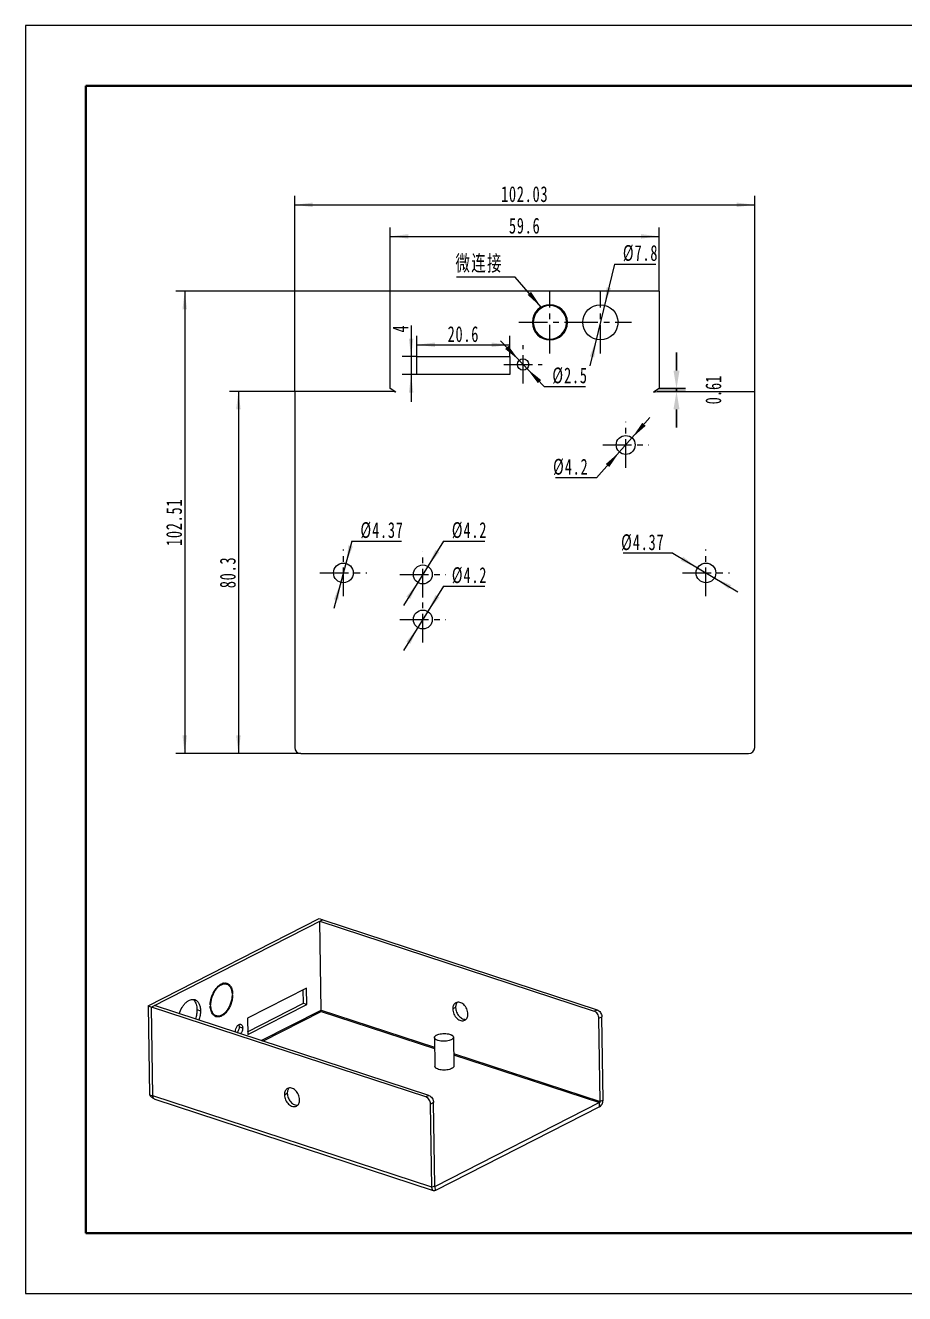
# Model space of a CAD drawing. Header units: millimetres. Extents: x 9574 to 16287, y 1787 to 2670.
# Drawn here: x 9574.3 to 9769.4, y 2386.3 to 2667.5 of the extents above; entities that cross this region are included whole.
import ezdxf

# ---------------------------------------------------------------- set-up
doc = ezdxf.new("R2010")
doc.units = ezdxf.units.MM
doc.header["$LTSCALE"] = 0.5
doc.header["$PDSIZE"] = -5
doc.linetypes.add('CENTERX2', pattern=[20.32, 12.7, -2.54, 2.54, -2.54])
doc.layers.get('0').update_dxf_attribs({"lineweight": 18})
doc.layers.get('Defpoints').update_dxf_attribs({"lineweight": 18})
for name, color, linetype, lineweight in [('中心线层', 1, 'CENTERX2', 15), ('尺寸线层', 3, 'Continuous', 18), ('文字标注', 2, 'Continuous', 18), ('粗实线层', 7, 'Continuous', 35), ('细实线层', 7, 'Continuous', 18)]:
    doc.layers.add(name, color=color, linetype=linetype, lineweight=lineweight)
doc.styles.add('标准', font='', dxfattribs={"width": 0.667})
doc.styles.get('标准').set_extended_font_data('宋体')
doc.dimstyles.new('标准', dxfattribs={"dimtxt": 3.5, "dimasz": 4, "dimexe": 2, "dimexo": 0, "dimtad": 1, "dimdsep": 46, "dimtxsty": '标准', "dimblk": '_CAXARROW', "dimcen": 0, "dimdle": 6, "dimclrd": 1, "dimclre": 1, "dimclrt": 3, "dimazin": 2, "dimtfac": 0.707107, "dimtdec": 3, "dimtmove": 2, "dimatfit": 3, "dimfxl": 1, "dimfrac": 2, "dimtolj": 1, "dimarcsym": 1})

# ---------------------------------------------------------------- blocks, each defined once
blk = doc.blocks.new('$CAXA_FRAME_13B17AC1$')
at = {"layer": '粗实线层'}
for p, q in [((-138.5, 95), (-138.5, -95)), ((138.5, 95), (-138.5, 95)), ((-138.5, -95), (138.5, -95))]:
    blk.add_line(p, q, dxfattribs=at)
at = {"layer": '细实线层'}
for p, q in [((148.5, 105), (-148.5, 105)), ((-148.5, 105), (-148.5, -105)), ((-148.5, -105), (148.5, -105))]:
    blk.add_line(p, q, dxfattribs=at)
blk = doc.blocks.new('*X6')
at = {"layer": '尺寸线层', "transparency": 16777216}
for points in [[(9634.08, 2627.71), (9638.08, 2628.21), (9638.08, 2627.21)], [(9736.1, 2627.71), (9732.1, 2628.21), (9732.1, 2627.21)]]:
    blk.add_hatch(color=1, dxfattribs=at).paths.add_polyline_path(points, flags=0)
at = {"layer": '尺寸线层', "color": 1, "transparency": 16777216}
for p, q in [((9634.08, 2586.34), (9634.08, 2629.71)), ((9736.1, 2586.34), (9736.1, 2629.71)), ((9634.08, 2627.71), (9736.1, 2627.71))]:
    blk.add_line(p, q, dxfattribs=at)
at = {"layer": '尺寸线层', "color": 3, "transparency": 16777216, "insert": (9685.09, 2630.06), "char_height": 3.5, "width": 20.4139, "attachment_point": 5, "line_spacing_factor": 1.15057, "style": '标准'}
blk.add_mtext('\\T1.1;102.03', dxfattribs=at)
blk = doc.blocks.new('_CAXARROW')
blk.add_hatch(color=3).paths.add_polyline_path([(0, 0), (-1, 0.125), (-1, -0.125)], flags=0)
blk = doc.blocks.new('*X7')
at = {"layer": '尺寸线层', "transparency": 16777216}
for points in [[(9655.29, 2620.71), (9659.29, 2621.21), (9659.29, 2620.21)], [(9714.89, 2620.71), (9710.89, 2621.21), (9710.89, 2620.21)]]:
    blk.add_hatch(color=1, dxfattribs=at).paths.add_polyline_path(points, flags=0)
at = {"layer": '尺寸线层', "color": 1, "transparency": 16777216}
for p, q in [((9655.29, 2608.55), (9655.29, 2622.71)), ((9714.89, 2608.55), (9714.89, 2622.71)), ((9655.29, 2620.71), (9714.89, 2620.71))]:
    blk.add_line(p, q, dxfattribs=at)
at = {"layer": '尺寸线层', "color": 3, "transparency": 16777216, "insert": (9685.09, 2623.06), "char_height": 3.5, "width": 13.5245, "attachment_point": 5, "line_spacing_factor": 1.15057, "style": '标准'}
blk.add_mtext('\\T1.1;59.6', dxfattribs=at)
blk = doc.blocks.new('*X8')
at = {"layer": '尺寸线层', "transparency": 16777216}
for points in [[(9609.69, 2608.55), (9610.19, 2604.55), (9609.19, 2604.55)], [(9609.69, 2506.04), (9610.19, 2510.04), (9609.19, 2510.04)]]:
    blk.add_hatch(color=1, dxfattribs=at).paths.add_polyline_path(points, flags=0)
at = {"layer": '尺寸线层', "color": 1, "transparency": 16777216}
for p, q in [((9655.29, 2608.55), (9607.69, 2608.55)), ((9609.69, 2608.55), (9609.69, 2506.04)), ((9635.43, 2506.04), (9607.69, 2506.04))]:
    blk.add_line(p, q, dxfattribs=at)
at = {"layer": '尺寸线层', "color": 3, "transparency": 16777216, "insert": (9607.34, 2557.3), "char_height": 3.5, "width": 20.1545, "attachment_point": 5, "rotation": 90, "line_spacing_factor": 1.15057, "style": '标准'}
blk.add_mtext('\\T1.1;102.51', dxfattribs=at)
blk = doc.blocks.new('*X9')
at = {"layer": '尺寸线层', "transparency": 16777216}
for points in [[(9621.6, 2586.34), (9622.1, 2582.34), (9621.1, 2582.34)], [(9621.6, 2506.04), (9622.1, 2510.04), (9621.1, 2510.04)]]:
    blk.add_hatch(color=1, dxfattribs=at).paths.add_polyline_path(points, flags=0)
at = {"layer": '尺寸线层', "color": 1, "transparency": 16777216}
for p, q in [((9634.08, 2586.34), (9619.6, 2586.34)), ((9621.6, 2586.34), (9621.6, 2506.04)), ((9635.43, 2506.04), (9619.6, 2506.04))]:
    blk.add_line(p, q, dxfattribs=at)
at = {"layer": '尺寸线层', "color": 3, "transparency": 16777216, "insert": (9619.25, 2546.19), "char_height": 3.5, "width": 13.5764, "attachment_point": 5, "rotation": 90, "line_spacing_factor": 1.15057, "style": '标准'}
blk.add_mtext('\\T1.1;80.3', dxfattribs=at)
blk = doc.blocks.new('*X10')
at = {"layer": '尺寸线层', "transparency": 16777216}
for points in [[(9702.81, 2605.44), (9704.25, 2609.21), (9703.27, 2609.45)], [(9700.97, 2597.86), (9700.51, 2593.86), (9699.53, 2594.1)]]:
    blk.add_hatch(color=1, dxfattribs=at).paths.add_polyline_path(points, flags=0)
at = {"layer": '尺寸线层', "color": 1, "transparency": 16777216}
for q in [(9699.55, 2592.03), (9714.21, 2614.58)]:
    blk.add_line((9705.04, 2614.58), q, dxfattribs=at)
at = {"layer": '尺寸线层', "color": 3, "transparency": 16777216, "insert": (9710.79, 2616.96), "char_height": 3.5, "width": 13.758, "attachment_point": 5, "line_spacing_factor": 1.15057, "style": '标准'}
blk.add_mtext('\\T1.1;%%C7.8', dxfattribs=at)
blk = doc.blocks.new('*X11')
at = {"layer": '尺寸线层'}
blk.add_hatch(color=1, dxfattribs=at).paths.add_polyline_path([(9688.74, 2605.03), (9685.75, 2607.73), (9686.5, 2608.39)], flags=0)
blk.add_hatch(color=1, dxfattribs=at).paths.add_polyline_path([(9688.74, 2605.03), (9685.75, 2607.73), (9686.5, 2608.39)], flags=0)
at = {"layer": '尺寸线层', "color": 1}
for p, q in [((9683.01, 2611.66), (9669.98, 2611.66)), ((9683.01, 2611.66), (9669.98, 2611.66)), ((9688.74, 2605.03), (9683.01, 2611.66)), ((9688.74, 2605.03), (9683.01, 2611.66))]:
    blk.add_line(p, q, dxfattribs=at)
at = {"layer": '尺寸线层', "color": 3, "insert": (9675, 2614.59), "char_height": 3.5, "width": 20.0663, "attachment_point": 5, "line_spacing_factor": 1.15057, "style": '标准'}
blk.add_mtext('\\T1.1;微连接', dxfattribs=at)
blk.add_mtext('\\T1.1;微连接', dxfattribs=at)
blk = doc.blocks.new('*X12')
at = {"layer": '尺寸线层', "transparency": 16777216}
for points in [[(9661.19, 2596.68), (9665.19, 2597.18), (9665.19, 2596.18)], [(9681.79, 2596.68), (9677.79, 2597.18), (9677.79, 2596.18)]]:
    blk.add_hatch(color=1, dxfattribs=at).paths.add_polyline_path(points, flags=0)
at = {"layer": '尺寸线层', "color": 1, "transparency": 16777216}
for p, q in [((9661.19, 2594.05), (9661.19, 2598.68)), ((9681.79, 2594.05), (9681.79, 2598.68)), ((9661.19, 2596.68), (9681.79, 2596.68))]:
    blk.add_line(p, q, dxfattribs=at)
at = {"layer": '尺寸线层', "color": 3, "transparency": 16777216, "insert": (9671.49, 2599.02), "char_height": 3.5, "width": 13.5764, "attachment_point": 5, "line_spacing_factor": 1.15057, "style": '标准'}
blk.add_mtext('\\T1.1;20.6', dxfattribs=at)
blk = doc.blocks.new('*X13')
at = {"layer": '尺寸线层', "transparency": 16777216}
for points in [[(9659.9, 2594.05), (9660.4, 2598.05), (9659.4, 2598.05)], [(9659.9, 2590.05), (9660.4, 2586.05), (9659.4, 2586.05)]]:
    blk.add_hatch(color=1, dxfattribs=at).paths.add_polyline_path(points, flags=0)
at = {"layer": '尺寸线层', "color": 1, "transparency": 16777216}
for p, q in [((9659.9, 2600.98), (9659.9, 2584.05)), ((9661.19, 2594.05), (9657.9, 2594.05)), ((9661.19, 2590.05), (9657.9, 2590.05))]:
    blk.add_line(p, q, dxfattribs=at)
at = {"layer": '尺寸线层', "color": 3, "transparency": 16777216, "insert": (9657.55, 2600.27), "char_height": 3.5, "width": 7, "attachment_point": 5, "rotation": 90, "line_spacing_factor": 1.15057, "style": '标准'}
blk.add_mtext('\\T1.1;4', dxfattribs=at)
blk = doc.blocks.new('*X14')
at = {"layer": '尺寸线层', "transparency": 16777216}
for points in [[(9683.88, 2593.21), (9680.75, 2595.75), (9681.47, 2596.44)], [(9685.6, 2591.4), (9688.01, 2588.17), (9688.73, 2588.86)]]:
    blk.add_hatch(color=1, dxfattribs=at).paths.add_polyline_path(points, flags=0)
at = {"layer": '尺寸线层', "color": 1, "transparency": 16777216}
for q in [(9679.73, 2597.54), (9698.56, 2587.44)]:
    blk.add_line((9689.4, 2587.44), q, dxfattribs=at)
at = {"layer": '尺寸线层', "color": 3, "transparency": 16777216, "insert": (9695.15, 2589.81), "char_height": 3.5, "width": 13.732, "attachment_point": 5, "line_spacing_factor": 1.15057, "style": '标准'}
blk.add_mtext('\\T1.1;%%C2.5', dxfattribs=at)
blk = doc.blocks.new('*X15')
at = {"layer": '尺寸线层', "transparency": 16777216}
for points in [[(9645.45, 2548.2), (9646.97, 2551.94), (9646.01, 2552.2)], [(9644.3, 2543.98), (9643.74, 2539.98), (9642.78, 2540.24)]]:
    blk.add_hatch(color=1, dxfattribs=at).paths.add_polyline_path(points, flags=0)
at = {"layer": '尺寸线层', "color": 1, "transparency": 16777216}
for q in [(9642.74, 2538.18), (9657.78, 2553.15)]:
    blk.add_line((9646.78, 2553.15), q, dxfattribs=at)
at = {"layer": '尺寸线层', "color": 3, "transparency": 16777216, "insert": (9653.45, 2555.52), "char_height": 3.5, "width": 17.4102, "attachment_point": 5, "line_spacing_factor": 1.15057, "style": '标准'}
blk.add_mtext('\\T1.1;%%C4.37', dxfattribs=at)
blk = doc.blocks.new('*X16')
at = {"layer": '尺寸线层', "transparency": 16777216}
for points in [[(9663.61, 2547.53), (9666.15, 2550.66), (9665.3, 2551.19)], [(9661.39, 2543.97), (9659.7, 2540.31), (9658.85, 2540.83)]]:
    blk.add_hatch(color=1, dxfattribs=at).paths.add_polyline_path(points, flags=0)
at = {"layer": '尺寸线层', "color": 1, "transparency": 16777216}
for q in [(9658.22, 2538.87), (9676.26, 2553.15)]:
    blk.add_line((9667.1, 2553.15), q, dxfattribs=at)
at = {"layer": '尺寸线层', "color": 3, "transparency": 16777216, "insert": (9672.85, 2555.52), "char_height": 3.5, "width": 13.732, "attachment_point": 5, "line_spacing_factor": 1.15057, "style": '标准'}
blk.add_mtext('\\T1.1;%%C4.2', dxfattribs=at)
blk = doc.blocks.new('*X17')
at = {"layer": '尺寸线层', "transparency": 16777216}
for points in [[(9708.89, 2576.03), (9711.17, 2579.36), (9711.92, 2578.69)], [(9706.11, 2572.89), (9703.08, 2570.23), (9703.83, 2569.56)]]:
    blk.add_hatch(color=1, dxfattribs=at).paths.add_polyline_path(points, flags=0)
at = {"layer": '尺寸线层', "color": 1, "transparency": 16777216}
for q in [(9712.87, 2580.52), (9691.89, 2567.19)]:
    blk.add_line((9701.05, 2567.19), q, dxfattribs=at)
at = {"layer": '尺寸线层', "color": 3, "transparency": 16777216, "insert": (9695.31, 2569.56), "char_height": 3.5, "width": 13.732, "attachment_point": 5, "line_spacing_factor": 1.15057, "style": '标准'}
blk.add_mtext('\\T1.1;%%C4.2', dxfattribs=at)
blk = doc.blocks.new('*X18')
at = {"layer": '尺寸线层', "transparency": 16777216}
for points in [[(9723.42, 2547.2), (9720.23, 2549.67), (9719.72, 2548.81)], [(9727.19, 2544.97), (9730.89, 2543.37), (9730.38, 2542.51)]]:
    blk.add_hatch(color=1, dxfattribs=at).paths.add_polyline_path(points, flags=0)
at = {"layer": '尺寸线层', "color": 1, "transparency": 16777216}
for q in [(9706.94, 2550.45), (9732.35, 2541.92)]:
    blk.add_line((9717.94, 2550.45), q, dxfattribs=at)
at = {"layer": '尺寸线层', "color": 3, "transparency": 16777216, "insert": (9711.27, 2552.82), "char_height": 3.5, "width": 17.4102, "attachment_point": 5, "line_spacing_factor": 1.15057, "style": '标准'}
blk.add_mtext('\\T1.1;%%C4.37', dxfattribs=at)
blk = doc.blocks.new('*X67')
at = {"layer": '尺寸线层', "transparency": 16777216}
for points in [[(9663.61, 2537.53), (9666.15, 2540.66), (9665.3, 2541.19)], [(9661.39, 2533.97), (9659.7, 2530.31), (9658.85, 2530.83)]]:
    blk.add_hatch(color=1, dxfattribs=at).paths.add_polyline_path(points, flags=0)
at = {"layer": '尺寸线层', "color": 1, "transparency": 16777216}
for q in [(9658.22, 2528.87), (9676.26, 2543.15)]:
    blk.add_line((9667.1, 2543.15), q, dxfattribs=at)
at = {"layer": '尺寸线层', "color": 3, "transparency": 16777216, "insert": (9672.85, 2545.52), "char_height": 3.5, "width": 13.732, "attachment_point": 5, "line_spacing_factor": 1.15057, "style": '标准'}
blk.add_mtext('\\T1.1;%%C4.2', dxfattribs=at)
blk = doc.blocks.new('*D69')
at = {"layer": 'Defpoints', "color": 0, "transparency": 16777216}
for p in [(9714.5, 2586.34), (9714.89, 2586.95), (9718.76, 2586.34)]:
    blk.add_point(p, dxfattribs=at)
at = {"layer": '文字标注', "color": 1, "lineweight": -2, "transparency": 16777216}
for p, q in [((9718.76, 2590.95), (9718.76, 2594.95)), ((9714.5, 2586.34), (9720.76, 2586.34)), ((9714.89, 2586.95), (9720.76, 2586.95)), ((9718.76, 2586.95), (9718.76, 2586.34)), ((9718.76, 2582.34), (9718.76, 2578.34))]:
    blk.add_line(p, q, dxfattribs=at)
at = {"layer": '文字标注', "color": 1, "transparency": 16777216}
for points in [[(9718.1, 2590.95), (9719.43, 2590.95), (9718.76, 2586.95)], [(9718.1, 2582.34), (9719.43, 2582.34), (9718.76, 2586.34)]]:
    blk.add_solid(points, dxfattribs=at)
at = {"layer": '文字标注', "color": 3, "transparency": 16777216, "insert": (9726.95, 2586.65), "char_height": 3.5, "attachment_point": 5, "rotation": 90, "style": '标准'}
blk.add_mtext('\\A1;0.61', dxfattribs=at)

msp = doc.modelspace()

# ---------------------------------------------------------------- linework, layer by layer
at = {"color": 3, "linetype": 'Continuous', "lineweight": 15}
for p, q in [((9655.29, 2586.954), (9655.29, 2608.554)), ((9714.89, 2608.554), (9655.29, 2608.554)), ((9714.89, 2608.554), (9714.89, 2586.954)), ((9686.991, 2601.754), (9686.791, 2601.754)), ((9686.791, 2601.554), (9686.991, 2601.554)), ((9694.589, 2601.754), (9694.389, 2601.754)), ((9694.389, 2601.554), (9694.589, 2601.554)), ((9661.19, 2590.054), (9661.19, 2594.054)), ((9661.19, 2594.054), (9681.79, 2594.054)), ((9681.79, 2594.054), (9681.79, 2590.054)), ((9681.79, 2590.054), (9661.19, 2590.054)), ((9634.076, 2586.34), (9634.076, 2507.39)), ((9655.676, 2586.34), (9634.076, 2586.34)), ((9656.49, 2586.14), (9655.29, 2586.954)), ((9656.49, 2586.14), (9655.676, 2586.34)), ((9714.89, 2586.954), (9713.69, 2586.14)), ((9713.69, 2586.14), (9714.504, 2586.34)), ((9714.504, 2586.34), (9736.104, 2586.34)), ((9736.104, 2507.39), (9736.104, 2586.34)), ((9635.426, 2506.04), (9734.754, 2506.04)), ((9601.554, 2450.07), (9639.519, 2469.42)), ((9640.29, 2469.168), (9701.14, 2449.229)), ((9636.008, 2450.642), (9635.964, 2453.647)), ((9601.554, 2450.07), (9601.842, 2430.382)), ((9602.613, 2430.13), (9602.325, 2449.818)), ((9663.175, 2429.879), (9602.325, 2449.818)), ((9623.647, 2444.342), (9636.008, 2450.642)), ((9702.469, 2429.2), (9702.199, 2447.657)), ((9664.504, 2409.85), (9602.613, 2430.13)), ((9664.894, 2409.099), (9603.105, 2429.345)), ((9664.504, 2409.85), (9664.233, 2428.307)), ((9701.721, 2427.716), (9665.284, 2409.146))]:
    msp.add_line(p, q, dxfattribs=at)
at = {"color": 7, "linetype": 'Continuous', "lineweight": 15}
for p, q in [((9639.519, 2469.42), (9640.29, 2469.168)), ((9640.29, 2469.168), (9602.325, 2449.818)), ((9639.941, 2449.155), (9639.653, 2468.843)), ((9639.653, 2468.843), (9700.503, 2448.904)), ((9618.984, 2454.901), (9618.349, 2455.11)), ((9620.173, 2452.788), (9620.314, 2452.742)), ((9620.187, 2452.677), (9620.314, 2452.742)), ((9620.317, 2452.56), (9620.19, 2452.495)), ((9636.725, 2454.035), (9623.603, 2447.347)), ((9636.779, 2450.39), (9636.725, 2454.035)), ((9601.554, 2450.07), (9602.325, 2449.818)), ((9663.812, 2430.204), (9602.962, 2450.142)), ((9615.347, 2450.211), (9615.475, 2450.276)), ((9615.477, 2450.093), (9615.35, 2450.028)), ((9615.356, 2450.315), (9615.475, 2450.276)), ((9623.656, 2443.701), (9636.779, 2450.39)), ((9636.008, 2450.642), (9636.779, 2450.39)), ((9669.769, 2449.711), (9669.132, 2449.387)), ((9612.411, 2449.268), (9613.182, 2449.015)), ((9616.68, 2447.869), (9616.007, 2448.09)), ((9623.603, 2447.347), (9623.656, 2443.701)), ((9626.65, 2442.38), (9639.941, 2449.155)), ((9627.023, 2442.258), (9639.971, 2448.857)), ((9639.941, 2449.155), (9665.111, 2440.907)), ((9639.971, 2448.857), (9665.115, 2440.618)), ((9700.503, 2448.904), (9701.14, 2449.229)), ((9701.562, 2447.333), (9702.199, 2447.657)), ((9701.832, 2428.875), (9701.562, 2447.333)), ((9621.773, 2445.453), (9622.543, 2445.2)), ((9665.079, 2443.055), (9665.173, 2436.674)), ((9669.279, 2443.116), (9669.372, 2436.736)), ((9669.332, 2439.524), (9701.832, 2428.875)), ((9669.336, 2439.235), (9701.707, 2428.628)), ((9601.842, 2430.382), (9602.613, 2430.13)), ((9631.803, 2430.362), (9632.44, 2430.686)), ((9663.812, 2430.204), (9663.175, 2429.879)), ((9664.87, 2428.632), (9664.233, 2428.307)), ((9665.141, 2410.174), (9664.87, 2428.632)), ((9701.707, 2428.628), (9665.271, 2410.057)), ((9701.721, 2427.716), (9701.707, 2428.628)), ((9702.469, 2429.2), (9701.832, 2428.875)), ((9664.504, 2409.85), (9665.141, 2410.174)), ((9665.271, 2410.057), (9665.162, 2410.093)), ((9665.284, 2409.146), (9665.271, 2410.057))]:
    msp.add_line(p, q, dxfattribs=at)
at = {"color": 3, "linetype": 'Continuous', "lineweight": 15}
for centre, radius in [((9701.89, 2601.654), 3.9), ((9684.74, 2592.304), 1.25), ((9707.5, 2574.46), 2.1), ((9644.876, 2546.09), 2.19), ((9725.304, 2546.09), 2.19), ((9662.5, 2545.75), 2.1), ((9662.5, 2535.75), 2.1)]:
    msp.add_circle(centre, radius, dxfattribs=at)
for centre, radius, start, end in [((9690.69, 2601.654), 3.9, 1.46928, 178.53072), ((9690.69, 2601.654), 3.7, 1.54872, 178.45128), ((9690.69, 2601.654), 3.9, 181.46928, 358.53072), ((9690.69, 2601.654), 3.7, 181.54872, 358.45128), ((9635.426, 2507.39), 1.35, 180, 270), ((9734.754, 2507.39), 1.35, 270, 360), ((9617.641, 2453.79), 1.697, 42.61977, 43.94352), ((9671.172, 2449.964), 1.368, 149.74526, 150.58166), ((9604.182, 2430.289), 1.577, 185.78772, 186.49104)]:
    msp.add_arc(centre, radius, start, end, dxfattribs=at)
at = {"color": 7, "linetype": 'Continuous', "lineweight": 15}
for centre, radius, start, end in [((9618.685, 2453.265), 1.901, 103.95269, 108.70768), ((9618.631, 2453.822), 1.335, 71.41824, 73.12064), ((9620.544, 2450.194), 5.197, 179.0115, 179.81157), ((9617.284, 2449.262), 1.74, 220.04626, 223.92184), ((9617.034, 2448.951), 1.338, 245.72807, 251.84266), ((9633.843, 2430.938), 1.368, 149.74526, 150.58166)]:
    msp.add_arc(centre, radius, start, end, dxfattribs=at)
for points, knots in [([(9615.348, 2450.283), (9615.357, 2450.8), (9615.524, 2451.844), (9616.02, 2453.053), (9616.577, 2453.902), (9617.16, 2454.562), (9617.698, 2454.938), (9618.075, 2455.065)], [0, 0, 0, 0, 1.5548323, 3.1411617, 3.8938893, 4.5941509, 5.7912953, 5.7912953, 5.7912953, 5.7912953]), ([(9615.475, 2450.276), (9615.476, 2450.58), (9615.536, 2451.203), (9615.77, 2452.116), (9616.135, 2452.983), (9616.61, 2453.748), (9617.165, 2454.362), (9617.767, 2454.788), (9618.303, 2454.964), (9618.707, 2454.97), (9618.895, 2454.93), (9618.985, 2454.901)], [0, 0, 0, 0, 0.9153541, 1.8696545, 2.8216938, 3.7303159, 4.5608917, 5.2922029, 5.9256908, 6.2165335, 6.4986027, 6.4986027, 6.4986027, 6.4986027]), ([(9620.317, 2452.56), (9620.316, 2452.239), (9620.254, 2451.582), (9620.008, 2450.618), (9619.622, 2449.704), (9619.122, 2448.897), (9618.537, 2448.249), (9617.902, 2447.799), (9617.337, 2447.613), (9616.91, 2447.607), (9616.711, 2447.648), (9616.617, 2447.679)], [0, 0, 0, 0, 0.9651659, 1.971633, 2.9758922, 3.9344639, 4.810744, 5.5822804, 6.2505471, 6.5573296, 6.854846, 6.854846, 6.854846, 6.854846]), ([(9620.19, 2452.495), (9620.188, 2452.19), (9620.129, 2451.567), (9619.895, 2450.654), (9619.529, 2449.788), (9619.054, 2449.023), (9618.5, 2448.409), (9617.897, 2447.982), (9617.362, 2447.806), (9616.957, 2447.801), (9616.769, 2447.84), (9616.68, 2447.869)], [0, 0, 0, 0, 0.9153541, 1.8696545, 2.8216938, 3.7303159, 4.5608917, 5.2922029, 5.9256908, 6.2165335, 6.4986027, 6.4986027, 6.4986027, 6.4986027]), ([(9618.226, 2455.11), (9618.359, 2455.142), (9618.627, 2455.178), (9618.895, 2455.138), (9619.019, 2455.1)], [0, 0, 0, 0, 0.41146358, 0.80143125, 0.80143125, 0.80143125, 0.80143125]), ([(9618.985, 2454.901), (9619.16, 2454.844), (9619.505, 2454.635), (9619.881, 2454.121), (9620.118, 2453.447), (9620.178, 2452.944), (9620.187, 2452.677)], [0, 0, 0, 0, 0.5560342, 1.1718375, 1.8800521, 2.6836875, 2.6836875, 2.6836875, 2.6836875]), ([(9619.057, 2455.088), (9619.241, 2455.026), (9619.602, 2454.804), (9619.995, 2454.261), (9620.243, 2453.552), (9620.305, 2453.023), (9620.314, 2452.742)], [0, 0, 0, 0, 0.5848997, 1.2331627, 1.9784613, 2.8236604, 2.8236604, 2.8236604, 2.8236604]), ([(9608.489, 2448.331), (9608.639, 2448.822), (9608.944, 2449.525), (9609.498, 2450.337), (9609.955, 2450.834), (9610.442, 2451.212), (9610.944, 2451.454), (9611.444, 2451.549), (9611.766, 2451.503), (9611.913, 2451.455)], [0, 0, 0, 0, 1.5434122, 2.2719894, 2.9487563, 3.5633599, 4.1135959, 4.6085629, 5.070768, 5.070768, 5.070768, 5.070768]), ([(9611.913, 2451.455), (9612.007, 2451.424), (9612.192, 2451.34), (9612.532, 2451.082), (9612.877, 2450.597), (9613.123, 2449.858), (9613.178, 2449.307), (9613.182, 2449.015)], [0, 0, 0, 0, 0.2979138, 0.6051528, 1.2745303, 2.0473507, 2.9251587, 2.9251587, 2.9251587, 2.9251587]), ([(9615.952, 2448.143), (9615.756, 2448.376), (9615.538, 2448.822), (9615.389, 2449.475), (9615.356, 2449.839), (9615.35, 2450.028)], [0, 0, 0, 0, 0.9173616, 1.4446015, 2.0130984, 2.0130984, 2.0130984, 2.0130984]), ([(9616.1, 2448.251), (9615.897, 2448.47), (9615.672, 2448.905), (9615.518, 2449.546), (9615.484, 2449.906), (9615.477, 2450.093)], [0, 0, 0, 0, 0.8987057, 1.41918, 1.9829525, 1.9829525, 1.9829525, 1.9829525]), ([(9669.825, 2450.785), (9669.716, 2450.729), (9669.51, 2450.574), (9669.286, 2450.243), (9669.154, 2449.836), (9669.129, 2449.54), (9669.132, 2449.387)], [0, 0, 0, 0, 0.3695974, 0.7594251, 1.1829327, 1.6437834, 1.6437834, 1.6437834, 1.6437834]), ([(9672.508, 2448.281), (9672.502, 2448.663), (9672.355, 2449.246), (9671.97, 2449.919), (9671.594, 2450.356), (9671.162, 2450.685), (9670.699, 2450.882), (9670.238, 2450.928), (9669.95, 2450.849), (9669.825, 2450.785)], [0, 0, 0, 0, 1.1500197, 1.7469033, 2.3270258, 2.8713546, 3.3685443, 3.8196816, 4.2415392, 4.2415392, 4.2415392, 4.2415392]), ([(9613.182, 2449.015), (9613.187, 2448.666), (9613.125, 2447.95), (9612.943, 2447.255), (9612.822, 2446.91)], [0, 0, 0, 0, 1.0480298, 2.1454464, 2.1454464, 2.1454464, 2.1454464]), ([(9616.484, 2447.731), (9616.443, 2447.75), (9616.277, 2447.835), (9616.128, 2447.954), (9616.031, 2448.055)], [0, 0, 0, 0, 0.13692269, 0.56074938, 0.56074938, 0.56074938, 0.56074938]), ([(9616.68, 2447.869), (9616.571, 2447.905), (9616.359, 2448.009), (9616.181, 2448.163), (9616.1, 2448.251)], [0, 0, 0, 0, 0.34275821, 0.70097071, 0.70097071, 0.70097071, 0.70097071]), ([(9639.971, 2448.857), (9639.983, 2448.897), (9639.989, 2449), (9639.967, 2449.101), (9639.941, 2449.155)], [0, 0, 0, 0, 0.12569711, 0.3045679, 0.3045679, 0.3045679, 0.3045679]), ([(9669.132, 2449.387), (9669.137, 2449.005), (9669.284, 2448.421), (9669.669, 2447.748), (9670.045, 2447.311), (9670.478, 2446.983), (9670.94, 2446.786), (9671.401, 2446.739), (9671.689, 2446.819), (9671.814, 2446.882)], [0, 0, 0, 0, 1.1500197, 1.7469033, 2.3270258, 2.8713546, 3.3685443, 3.8196816, 4.2415392, 4.2415392, 4.2415392, 4.2415392]), ([(9671.814, 2446.882), (9671.923, 2446.938), (9672.13, 2447.094), (9672.353, 2447.424), (9672.486, 2447.832), (9672.51, 2448.127), (9672.508, 2448.281)], [0, 0, 0, 0, 0.3695974, 0.7594251, 1.1829327, 1.6437834, 1.6437834, 1.6437834, 1.6437834]), ([(9701.562, 2447.333), (9701.559, 2447.501), (9701.496, 2447.845), (9701.267, 2448.31), (9700.933, 2448.688), (9700.649, 2448.856), (9700.503, 2448.904)], [0, 0, 0, 0, 0.5058218, 1.0339982, 1.5443832, 2.0039387, 2.0039387, 2.0039387, 2.0039387]), ([(9620.951, 2444.389), (9620.948, 2444.6), (9621.021, 2445.025), (9621.253, 2445.499), (9621.514, 2445.793), (9621.72, 2445.942), (9621.933, 2446.014), (9622.075, 2446.003), (9622.137, 2445.982)], [0, 0, 0, 0, 0.6364159, 1.2740249, 1.5602182, 1.8121082, 2.0298797, 2.2252554, 2.2252554, 2.2252554, 2.2252554]), ([(9620.961, 2444.235), (9620.959, 2444.247), (9620.954, 2444.298), (9620.951, 2444.35), (9620.951, 2444.389)], [0, 0, 0, 0, 0.03789433, 0.15447911, 0.15447911, 0.15447911, 0.15447911]), ([(9622.543, 2445.2), (9622.547, 2444.959), (9622.453, 2444.48), (9622.212, 2444.053), (9622.052, 2443.881)], [0, 0, 0, 0, 0.7282706, 1.4373693, 1.4373693, 1.4373693, 1.4373693]), ([(9622.137, 2445.982), (9622.198, 2445.962), (9622.317, 2445.889), (9622.445, 2445.707), (9622.524, 2445.47), (9622.542, 2445.294), (9622.543, 2445.2)], [0, 0, 0, 0, 0.19298765, 0.40762307, 0.65562284, 0.93706227, 0.93706227, 0.93706227, 0.93706227]), ([(9665.561, 2443.616), (9665.712, 2443.693), (9666.062, 2443.818), (9666.633, 2443.926), (9667.254, 2443.962), (9667.867, 2443.923), (9668.346, 2443.828), (9668.68, 2443.713), (9668.885, 2443.615), (9669.053, 2443.506), (9669.178, 2443.385), (9669.258, 2443.255), (9669.278, 2443.161), (9669.279, 2443.117)], [0, 0, 0, 0, 0.5109344, 1.1057641, 1.7423677, 2.3720669, 2.9472873, 3.2019887, 3.4297559, 3.6288207, 3.7999904, 3.9477096, 4.0814961, 4.0814961, 4.0814961, 4.0814961]), ([(9665.08, 2443.055), (9665.079, 2443.106), (9665.102, 2443.216), (9665.202, 2443.365), (9665.359, 2443.503), (9665.489, 2443.579), (9665.561, 2443.616)], [0, 0, 0, 0, 0.15334042, 0.32682227, 0.5331611, 0.77638039, 0.77638039, 0.77638039, 0.77638039]), ([(9668.798, 2442.555), (9668.646, 2442.478), (9668.297, 2442.353), (9667.725, 2442.245), (9667.105, 2442.209), (9666.491, 2442.248), (9666.012, 2442.343), (9665.679, 2442.459), (9665.473, 2442.556), (9665.306, 2442.666), (9665.18, 2442.786), (9665.1, 2442.916), (9665.08, 2443.01), (9665.08, 2443.055)], [0, 0, 0, 0, 0.5109344, 1.1057641, 1.7423677, 2.3720669, 2.9472873, 3.2019887, 3.4297559, 3.6288207, 3.7999904, 3.9477096, 4.0814961, 4.0814961, 4.0814961, 4.0814961]), ([(9669.279, 2443.117), (9669.28, 2443.066), (9669.256, 2442.956), (9669.156, 2442.806), (9668.999, 2442.669), (9668.87, 2442.592), (9668.798, 2442.555)], [0, 0, 0, 0, 0.15334042, 0.32682227, 0.5331611, 0.77638039, 0.77638039, 0.77638039, 0.77638039]), ([(9668.891, 2436.175), (9668.74, 2436.098), (9668.39, 2435.973), (9667.818, 2435.865), (9667.198, 2435.829), (9666.584, 2435.868), (9666.032, 2435.978), (9665.638, 2436.129), (9665.399, 2436.285), (9665.274, 2436.406), (9665.194, 2436.536), (9665.174, 2436.63), (9665.173, 2436.674)], [0, 0, 0, 0, 0.5110067, 1.1059204, 1.7426141, 2.3724023, 2.9477039, 3.429498, 3.6285909, 3.7997848, 3.9475249, 4.0813303, 4.0813303, 4.0813303, 4.0813303]), ([(9669.372, 2436.736), (9669.373, 2436.685), (9669.35, 2436.575), (9669.25, 2436.426), (9669.092, 2436.288), (9668.963, 2436.212), (9668.891, 2436.175)], [0, 0, 0, 0, 0.15334042, 0.32682227, 0.5331611, 0.77638039, 0.77638039, 0.77638039, 0.77638039]), ([(9632.652, 2431.61), (9632.615, 2431.545), (9632.481, 2431.256), (9632.437, 2430.93), (9632.44, 2430.686)], [0, 0, 0, 0, 0.22380025, 0.95769852, 0.95769852, 0.95769852, 0.95769852]), ([(9632.44, 2430.686), (9632.445, 2430.346), (9632.601, 2429.654), (9633.059, 2428.908), (9633.554, 2428.444), (9633.955, 2428.198), (9634.369, 2428.063), (9634.649, 2428.055), (9634.78, 2428.074)], [0, 0, 0, 0, 1.0243268, 2.0806537, 2.5842401, 3.0539877, 3.485003, 3.8813153, 3.8813153, 3.8813153, 3.8813153]), ([(9632.837, 2431.862), (9632.82, 2431.844), (9632.755, 2431.772), (9632.699, 2431.691), (9632.662, 2431.628)], [0, 0, 0, 0, 0.07187588, 0.29277361, 0.29277361, 0.29277361, 0.29277361]), ([(9663.812, 2430.204), (9663.957, 2430.156), (9664.242, 2429.988), (9664.576, 2429.61), (9664.804, 2429.144), (9664.868, 2428.8), (9664.87, 2428.632)], [0, 0, 0, 0, 0.4595554, 0.9699405, 1.4981169, 2.0039387, 2.0039387, 2.0039387, 2.0039387]), ([(9701.707, 2428.628), (9701.747, 2428.648), (9701.809, 2428.729), (9701.833, 2428.824), (9701.832, 2428.875)], [0, 0, 0, 0, 0.13484438, 0.28841675, 0.28841675, 0.28841675, 0.28841675]), ([(9665.151, 2410.11), (9665.15, 2410.114), (9665.143, 2410.135), (9665.141, 2410.158), (9665.141, 2410.174)], [0, 0, 0, 0, 0.015417594, 0.065958404, 0.065958404, 0.065958404, 0.065958404]), ([(9665.18, 2410.065), (9665.177, 2410.067), (9665.164, 2410.08), (9665.156, 2410.097), (9665.151, 2410.11)], [0, 0, 0, 0, 0.012454935, 0.053797473, 0.053797473, 0.053797473, 0.053797473]), ([(9665.271, 2410.057), (9665.265, 2410.054), (9665.245, 2410.046), (9665.221, 2410.044), (9665.206, 2410.049)], [0, 0, 0, 0, 0.018361861, 0.066827783, 0.066827783, 0.066827783, 0.066827783])]:
    msp.add_open_spline(points, degree=3, knots=knots, dxfattribs=at)
at = {"color": 3, "linetype": 'Continuous', "lineweight": 15}
for points, knots in [([(9618.617, 2455.176), (9618.639, 2455.161), (9618.726, 2455.098), (9618.807, 2455.026), (9618.863, 2454.968)], [0, 0, 0, 0, 0.07920249, 0.32269342, 0.32269342, 0.32269342, 0.32269342]), ([(9611.485, 2451.538), (9611.509, 2451.522), (9611.605, 2451.452), (9611.692, 2451.372), (9611.752, 2451.307)], [0, 0, 0, 0, 0.08660261, 0.35358629, 0.35358629, 0.35358629, 0.35358629]), ([(9611.752, 2451.307), (9611.975, 2451.066), (9612.219, 2450.583), (9612.378, 2449.874), (9612.408, 2449.475), (9612.411, 2449.268)], [0, 0, 0, 0, 0.9879769, 1.5630781, 2.1868145, 2.1868145, 2.1868145, 2.1868145]), ([(9669.98, 2450.635), (9669.944, 2450.571), (9669.81, 2450.281), (9669.765, 2449.955), (9669.769, 2449.711)], [0, 0, 0, 0, 0.22380025, 0.95769852, 0.95769852, 0.95769852, 0.95769852]), ([(9669.769, 2449.711), (9669.774, 2449.371), (9669.93, 2448.679), (9670.388, 2447.933), (9670.883, 2447.469), (9671.284, 2447.223), (9671.698, 2447.088), (9671.978, 2447.08), (9672.108, 2447.099)], [0, 0, 0, 0, 1.0243268, 2.0806537, 2.5842401, 3.0539877, 3.485003, 3.8813153, 3.8813153, 3.8813153, 3.8813153]), ([(9670.165, 2450.887), (9670.149, 2450.869), (9670.083, 2450.797), (9670.027, 2450.716), (9669.99, 2450.653)], [0, 0, 0, 0, 0.07187588, 0.29277361, 0.29277361, 0.29277361, 0.29277361]), ([(9612.411, 2449.268), (9612.416, 2448.919), (9612.354, 2448.203), (9612.172, 2447.508), (9612.051, 2447.163)], [0, 0, 0, 0, 1.0480298, 2.1454464, 2.1454464, 2.1454464, 2.1454464]), ([(9616.541, 2447.887), (9616.52, 2447.884), (9616.435, 2447.871), (9616.35, 2447.865), (9616.286, 2447.864)], [0, 0, 0, 0, 0.06524564, 0.25658257, 0.25658257, 0.25658257, 0.25658257]), ([(9701.14, 2449.229), (9701.286, 2449.181), (9701.57, 2449.013), (9701.904, 2448.635), (9702.133, 2448.169), (9702.196, 2447.825), (9702.199, 2447.657)], [0, 0, 0, 0, 0.4595554, 0.9699405, 1.4981169, 2.0039387, 2.0039387, 2.0039387, 2.0039387]), ([(9621.773, 2445.453), (9621.776, 2445.211), (9621.682, 2444.733), (9621.442, 2444.306), (9621.282, 2444.133)], [0, 0, 0, 0, 0.7282706, 1.4373693, 1.4373693, 1.4373693, 1.4373693]), ([(9621.687, 2445.906), (9621.701, 2445.873), (9621.752, 2445.727), (9621.771, 2445.572), (9621.773, 2445.453)], [0, 0, 0, 0, 0.10678795, 0.46347512, 0.46347512, 0.46347512, 0.46347512]), ([(9601.842, 2430.382), (9601.943, 2430.212), (9602.232, 2429.881), (9602.602, 2429.642), (9602.817, 2429.548)], [0, 0, 0, 0, 0.5954384, 1.3012487, 1.3012487, 1.3012487, 1.3012487]), ([(9603.105, 2429.346), (9603.04, 2429.367), (9602.911, 2429.44), (9602.763, 2429.616), (9602.66, 2429.846), (9602.625, 2430.019), (9602.615, 2430.11)], [0, 0, 0, 0, 0.20795617, 0.43217738, 0.68200507, 0.95830715, 0.95830715, 0.95830715, 0.95830715]), ([(9632.497, 2431.76), (9632.387, 2431.704), (9632.181, 2431.548), (9631.958, 2431.218), (9631.825, 2430.811), (9631.801, 2430.515), (9631.803, 2430.362)], [0, 0, 0, 0, 0.3695974, 0.7594251, 1.1829327, 1.6437834, 1.6437834, 1.6437834, 1.6437834]), ([(9631.803, 2430.362), (9631.809, 2429.979), (9631.955, 2429.396), (9632.341, 2428.723), (9632.717, 2428.286), (9633.149, 2427.957), (9633.611, 2427.761), (9634.073, 2427.714), (9634.36, 2427.794), (9634.485, 2427.857)], [0, 0, 0, 0, 1.1500197, 1.7469033, 2.3270258, 2.8713546, 3.3685443, 3.8196816, 4.2415392, 4.2415392, 4.2415392, 4.2415392]), ([(9635.179, 2429.255), (9635.174, 2429.638), (9635.027, 2430.221), (9634.642, 2430.894), (9634.266, 2431.331), (9633.833, 2431.66), (9633.371, 2431.856), (9632.91, 2431.903), (9632.622, 2431.823), (9632.497, 2431.76)], [0, 0, 0, 0, 1.1500197, 1.7469033, 2.3270258, 2.8713546, 3.3685443, 3.8196816, 4.2415392, 4.2415392, 4.2415392, 4.2415392]), ([(9634.485, 2427.857), (9634.595, 2427.913), (9634.801, 2428.069), (9635.025, 2428.399), (9635.157, 2428.806), (9635.181, 2429.102), (9635.179, 2429.255)], [0, 0, 0, 0, 0.3695974, 0.7594251, 1.1829327, 1.6437834, 1.6437834, 1.6437834, 1.6437834]), ([(9664.233, 2428.307), (9664.231, 2428.475), (9664.167, 2428.819), (9663.939, 2429.285), (9663.605, 2429.663), (9663.32, 2429.831), (9663.175, 2429.879)], [0, 0, 0, 0, 0.5058218, 1.0339982, 1.5443832, 2.0039387, 2.0039387, 2.0039387, 2.0039387]), ([(9701.721, 2427.716), (9701.831, 2427.773), (9702.042, 2427.953), (9702.276, 2428.313), (9702.432, 2428.742), (9702.471, 2429.049), (9702.469, 2429.2)], [0, 0, 0, 0, 0.3735236, 0.8126716, 1.2815122, 1.7338485, 1.7338485, 1.7338485, 1.7338485]), ([(9664.894, 2409.099), (9664.836, 2409.118), (9664.721, 2409.189), (9664.598, 2409.363), (9664.522, 2409.591), (9664.505, 2409.76), (9664.504, 2409.85)], [0, 0, 0, 0, 0.18530571, 0.39145771, 0.62947008, 0.89982408, 0.89982408, 0.89982408, 0.89982408]), ([(9665.284, 2409.146), (9665.221, 2409.114), (9665.092, 2409.069), (9664.954, 2409.079), (9664.894, 2409.099)], [0, 0, 0, 0, 0.21231184, 0.40236978, 0.40236978, 0.40236978, 0.40236978])]:
    msp.add_open_spline(points, degree=3, knots=knots, dxfattribs=at)
at = {"color": 7, "linetype": 'Continuous', "lineweight": 15}
msp.add_open_spline([(9665.206, 2410.049), (9665.196, 2410.052), (9665.187, 2410.058), (9665.18, 2410.065)], degree=3, dxfattribs=at)
at = {"layer": '中心线层'}
for p, q in [((9690.69, 2594.754), (9690.69, 2608.554)), ((9701.89, 2594.754), (9701.89, 2608.554)), ((9683.79, 2601.654), (9697.59, 2601.654)), ((9694.99, 2601.654), (9708.79, 2601.654)), ((9684.74, 2588.054), (9684.74, 2596.554)), ((9680.49, 2592.304), (9688.99, 2592.304)), ((9707.5, 2569.36), (9707.5, 2579.56)), ((9702.4, 2574.46), (9712.6, 2574.46)), ((9644.876, 2540.9), (9644.876, 2551.28)), ((9662.5, 2540.65), (9662.5, 2550.85)), ((9725.304, 2540.9), (9725.304, 2551.28)), ((9639.686, 2546.09), (9650.066, 2546.09)), ((9657.4, 2545.75), (9667.6, 2545.75)), ((9720.114, 2546.09), (9730.494, 2546.09)), ((9662.5, 2530.65), (9662.5, 2540.85)), ((9657.4, 2535.75), (9667.6, 2535.75))]:
    msp.add_line(p, q, dxfattribs=at)

# ---------------------------------------------------------------- block references
at = {"layer": '尺寸线层'}
msp.add_blockref('*X11', (0, 0), dxfattribs=at)
at = {"layer": '粗实线层', "xscale": 1.339222046977237, "yscale": 1.339222046977237, "zscale": 1.339222046977237}
msp.add_blockref('$CAXA_FRAME_13B17AC1$', (9773.217, 2526.886), dxfattribs=at)

# ---------------------------------------------------------------- dimensions: what is measured, and where the dimension line sits
at = {"layer": '尺寸线层'}
for base, p1, p2, picture, middle in [((9736.104, 2627.713), (9634.076, 2586.34), (9736.104, 2586.34), '*X6', (9685.09, 2630.059)), ((9714.89, 2620.71), (9655.29, 2608.554), (9714.89, 2608.554), '*X7', (9685.09, 2623.056)), ((9681.79, 2596.676), (9661.19, 2594.054), (9681.79, 2594.054), '*X12', (9671.49, 2599.022))]:
    dim = msp.add_linear_dim(base=base, p1=p1, p2=p2, dimstyle='标准', override={"dimsah": 1, "dimtfill": 1, "dimtzin": 8}, dxfattribs=at)
    dim.commit()
    dim.dimension.update_dxf_attribs({"geometry": picture, "text_midpoint": middle})
for p1, p2, picture, middle in [((9700.967, 2597.865), (9702.813, 2605.443), '*X10', (9705.038, 2614.581)), ((9683.875, 2593.207), (9685.604, 2591.401), '*X14', (9689.399, 2587.438)), ((9708.893, 2576.031), (9706.107, 2572.888), '*X17', (9701.053, 2567.189)), ((9661.39, 2543.967), (9663.609, 2547.533), '*X16', (9667.103, 2553.147)), ((9661.39, 2533.967), (9663.609, 2537.533), '*X67', (9667.103, 2543.147))]:
    dim = msp.add_diameter_dim_2p(p1=p1, p2=p2, dimstyle='标准', override={"dimtih": 1, "dimtoh": 1, "dimpost": '%%C<>', "dimsah": 1, "dimtfill": 1, "dimtzin": 8}, dxfattribs=at)
    dim.commit()
    dim.dimension.update_dxf_attribs({"geometry": picture, "text_midpoint": middle, "dimtype": 163})
for base, p1, picture, middle in [((9609.687, 2506.04), (9655.29, 2608.554), '*X8', (9607.341, 2557.297)), ((9621.6, 2506.04), (9634.076, 2586.34), '*X9', (9619.254, 2546.19))]:
    dim = msp.add_linear_dim(base=base, p1=p1, p2=(9635.426, 2506.04), angle=270, dimstyle='标准', override={"dimsah": 1, "dimtfill": 1, "dimtzin": 8}, dxfattribs=at)
    dim.commit()
    dim.dimension.update_dxf_attribs({"geometry": picture, "text_midpoint": middle})
dim = msp.add_linear_dim(base=(9659.896, 2590.054), p1=(9661.19, 2594.054), p2=(9661.19, 2590.054), angle=90, dimstyle='标准', override={"dimsah": 1, "dimtfill": 1, "dimtzin": 8}, dxfattribs=at)
dim.commit()
dim.dimension.update_dxf_attribs({"geometry": '*X13', "text_midpoint": (9657.55, 2600.267), "dimtype": 160})
for p1, p2, picture, middle in [((9644.305, 2543.975), (9645.447, 2548.204), '*X15', (9646.782, 2553.147)), ((9727.189, 2544.975), (9723.419, 2547.205), '*X18', (9717.939, 2550.446))]:
    dim = msp.add_diameter_dim_2p(p1=p1, p2=p2, text='%%C4.37', dimstyle='标准', override={"dimtih": 1, "dimtoh": 1, "dimsah": 1, "dimtfac": 1, "dimtfill": 1, "dimtzin": 8}, dxfattribs=at)
    dim.commit()
    dim.dimension.update_dxf_attribs({"geometry": picture, "text_midpoint": middle, "dimtype": 163})
at = {"layer": '文字标注'}
dim = msp.add_linear_dim(base=(9718.762, 2586.34), p1=(9714.89, 2586.954), p2=(9714.504, 2586.34), angle=90, dimstyle='标准', dxfattribs=at)
dim.commit()
dim.dimension.update_dxf_attribs({"geometry": '*D69', "text_midpoint": (9726.95, 2586.647)})

doc.saveas('drawing.dxf')
